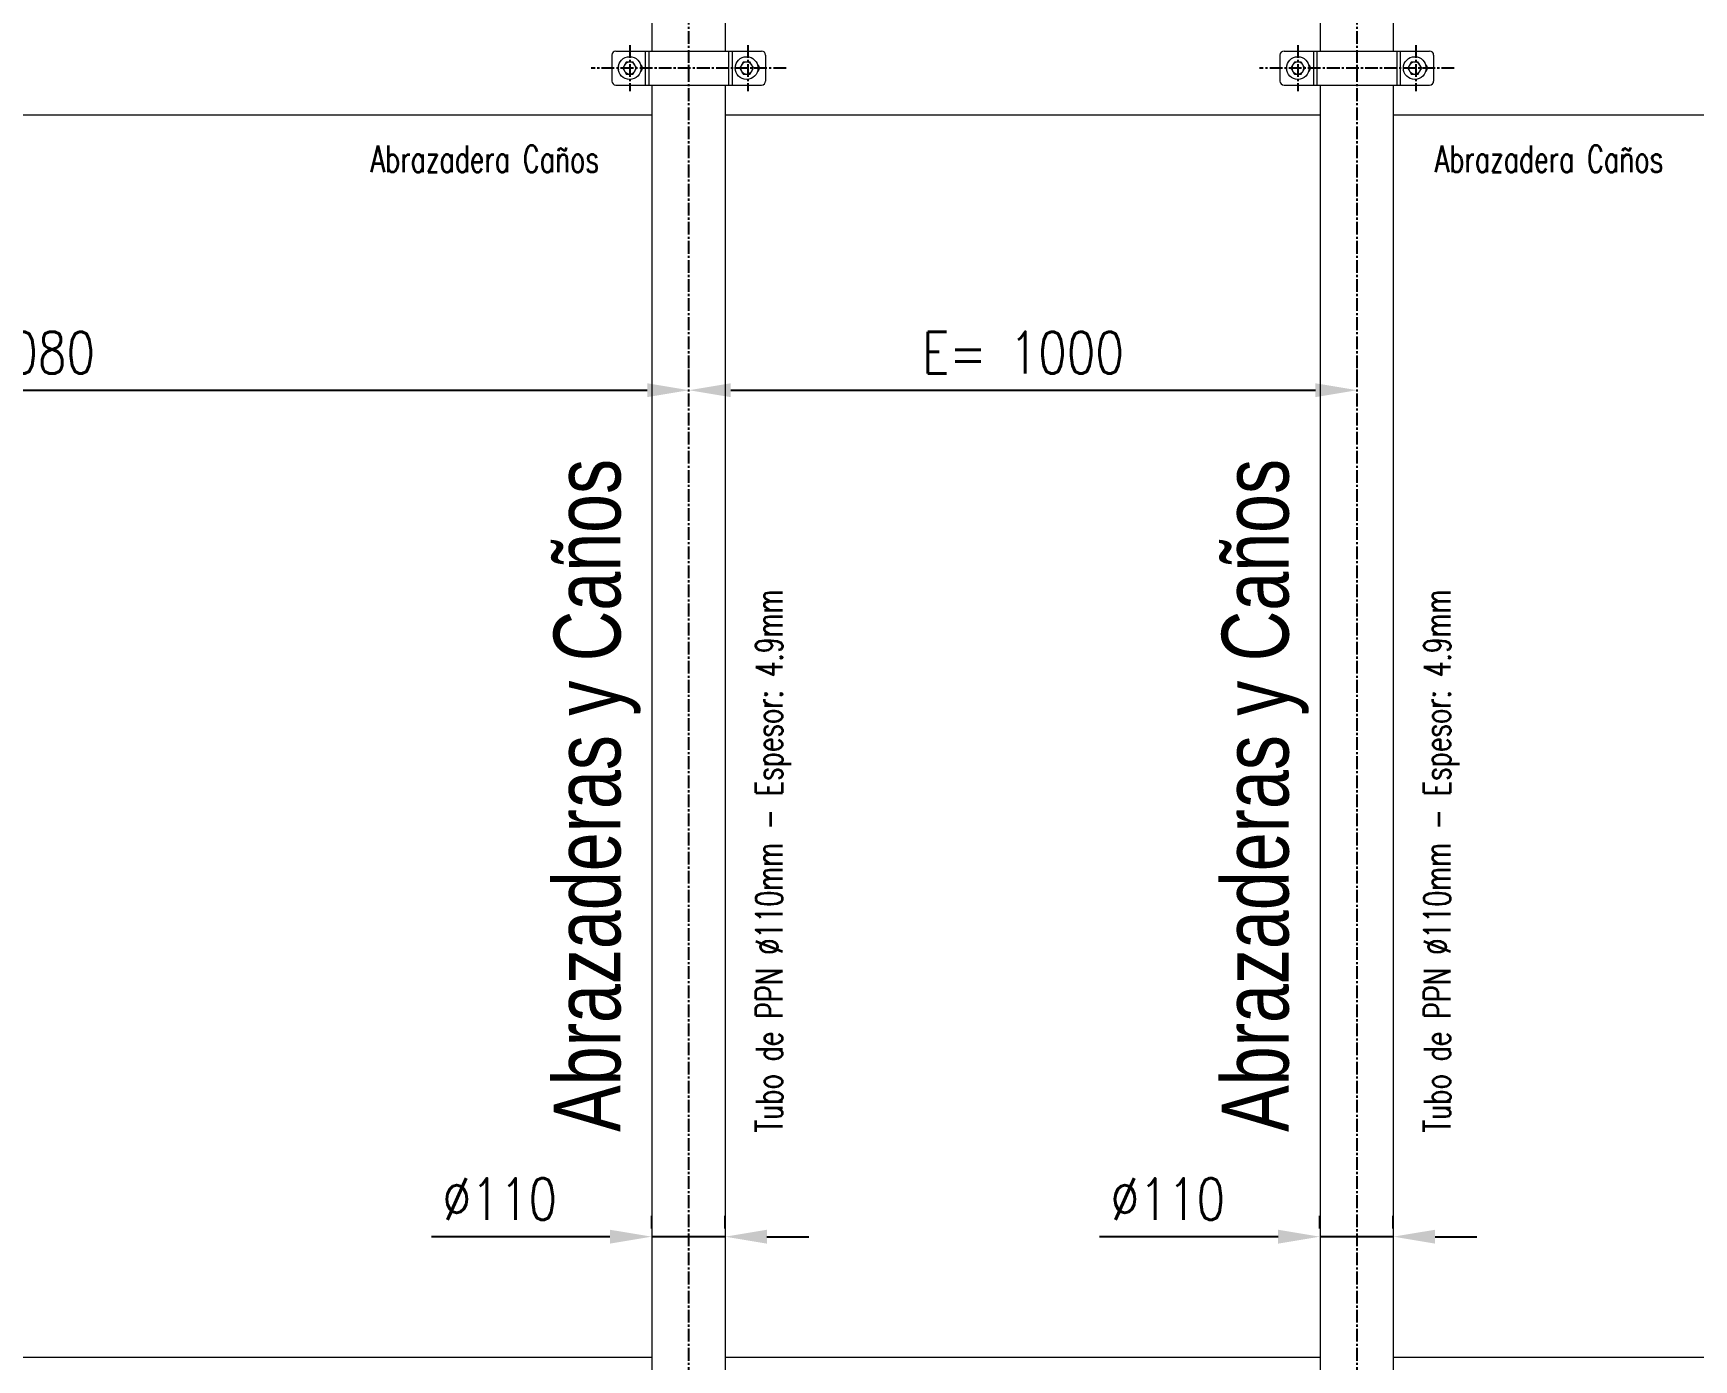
# Model space of a CAD drawing. Header units: millimetres. Extents: x 1587714 to 3094800, y -694377 to -413614.
# Drawn here: x 2029101 to 2031586, y -558164 to -556178 of the extents above; entities that cross this region are included whole.
import ezdxf
from ezdxf.enums import TextEntityAlignment as Align

# ---------------------------------------------------------------- set-up
doc = ezdxf.new("R2010")
doc.units = ezdxf.units.MM
doc.linetypes.add('CENTER2', pattern=[28.575, 19.05, -3.175, 3.175, -3.175])
for name, color, linetype in [('0_EJES', 1, 'CENTER2'), ('M0_EQUIPOS', 7, 'Continuous'), ('M2_PLBULONES', 2, 'Continuous'), ('M_DIM', 1, 'Continuous')]:
    doc.layers.add(name, color=color, linetype=linetype)
doc.styles.add('ARIAL', font='arial.ttf', dxfattribs={"width": 0.8})
doc.styles.add('STYLE-MSF', font='simplex.shx', dxfattribs={"width": 0.8})
doc.dimstyles.new('DIM1-25', dxfattribs={"dimscale": 25, "dimtxt": 2.5, "dimasz": 2.5, "dimexe": 1.25, "dimexo": 0.5, "dimgap": 1, "dimtad": 1, "dimdec": 1, "dimtxsty": 'STYLE-MSF', "dimcen": 2.5, "dimclrd": 8, "dimclre": 8, "dimclrt": 3, "dimaunit": 1, "dimadec": 1, "dimazin": 2, "dimtfac": 1, "dimtdec": 1, "dimtmove": 0, "dimatfit": 3, "dimfxl": 1, "dimlwd": -1, "dimlwe": -1, "dimarcsym": 0})

# ---------------------------------------------------------------- blocks, each defined once
blk = doc.blocks.new('*D61')
at = {"layer": 'Defpoints', "color": 0}
for p in [(2028002.1, -556712.1), (2030082.1, -556712.1), (2030082.1, -556712.1)]:
    blk.add_point(p, dxfattribs=at)
at = {"layer": 'M_DIM', "color": 8}
for p, q in [((2028002.1, -556699.6), (2028002.1, -556680.9)), ((2030082.1, -556699.6), (2030082.1, -556680.9)), ((2028064.6, -556712.1), (2030019.6, -556712.1))]:
    blk.add_line(p, q, dxfattribs=at)
for points in [[(2028064.6, -556701.7), (2028064.6, -556722.5), (2028002.1, -556712.1)], [(2030019.6, -556701.7), (2030019.6, -556722.5), (2030082.1, -556712.1)]]:
    blk.add_solid(points, dxfattribs=at)
at = {"layer": 'M_DIM', "color": 3, "insert": (2029042.1, -556655.9), "char_height": 62.5, "attachment_point": 5, "style": 'STYLE-MSF'}
blk.add_mtext('E= 2080', dxfattribs=at)
blk = doc.blocks.new('*D62')
at = {"layer": 'Defpoints', "color": 0}
for p in [(2030082.1, -556712.1), (2031082.1, -556712.1), (2031082.1, -556712.1)]:
    blk.add_point(p, dxfattribs=at)
at = {"layer": 'M_DIM', "color": 8}
for p, q in [((2030082.1, -556699.6), (2030082.1, -556680.9)), ((2031082.1, -556699.6), (2031082.1, -556680.9)), ((2030144.6, -556712.1), (2031019.6, -556712.1))]:
    blk.add_line(p, q, dxfattribs=at)
for points in [[(2030144.6, -556701.7), (2030144.6, -556722.5), (2030082.1, -556712.1)], [(2031019.6, -556701.7), (2031019.6, -556722.5), (2031082.1, -556712.1)]]:
    blk.add_solid(points, dxfattribs=at)
at = {"layer": 'M_DIM', "color": 3, "insert": (2030582.1, -556655.9), "char_height": 62.5, "attachment_point": 5, "style": 'STYLE-MSF'}
blk.add_mtext('E= 1000', dxfattribs=at)
blk = doc.blocks.new('*D78')
at = {"layer": 'Defpoints', "color": 0}
for p in [(2030026.3, -557979.4), (2030026.3, -557979.4), (2030136.3, -557979.4)]:
    blk.add_point(p, dxfattribs=at)
at = {"layer": 'M_DIM', "color": 8}
for p, q in [((2030026.3, -557966.9), (2030026.3, -557948.1)), ((2030136.3, -557966.9), (2030136.3, -557948.1)), ((2029963.8, -557979.4), (2029696.5, -557979.4)), ((2030136.3, -557979.4), (2030026.3, -557979.4)), ((2030198.8, -557979.4), (2030261.3, -557979.4))]:
    blk.add_line(p, q, dxfattribs=at)
for points in [[(2029963.8, -557969), (2029963.8, -557989.8), (2030026.3, -557979.4)], [(2030198.8, -557969), (2030198.8, -557989.8), (2030136.3, -557979.4)]]:
    blk.add_solid(points, dxfattribs=at)
at = {"layer": 'M_DIM', "color": 3, "insert": (2029798.9, -557923.1), "char_height": 62.5, "attachment_point": 5, "style": 'STYLE-MSF'}
blk.add_mtext('%%c110', dxfattribs=at)
blk = doc.blocks.new('*D80')
at = {"layer": 'Defpoints', "color": 0}
for p in [(2031026.3, -557979.4), (2031026.3, -557979.4), (2031136.3, -557979.4)]:
    blk.add_point(p, dxfattribs=at)
at = {"layer": 'M_DIM', "color": 8}
for p, q in [((2031026.3, -557966.9), (2031026.3, -557948.1)), ((2031136.3, -557966.9), (2031136.3, -557948.1)), ((2030963.8, -557979.4), (2030696.5, -557979.4)), ((2031136.3, -557979.4), (2031026.3, -557979.4)), ((2031198.8, -557979.4), (2031261.3, -557979.4))]:
    blk.add_line(p, q, dxfattribs=at)
for points in [[(2030963.8, -557969), (2030963.8, -557989.8), (2031026.3, -557979.4)], [(2031198.8, -557969), (2031198.8, -557989.8), (2031136.3, -557979.4)]]:
    blk.add_solid(points, dxfattribs=at)
at = {"layer": 'M_DIM', "color": 3, "insert": (2030798.9, -557923.1), "char_height": 62.5, "attachment_point": 5, "style": 'STYLE-MSF'}
blk.add_mtext('%%c110', dxfattribs=at)

msp = doc.modelspace()

# ---------------------------------------------------------------- linework, layer by layer
at = {"layer": '0_EJES'}
for p, q in [((2030082.082, -561136.8825), (2030082.082, -551102.9118)), ((2031082.082, -561136.8825), (2031082.082, -551102.9118)), ((2029993.3541, -556195.4299), (2029993.3541, -556264.2143)), ((2030170.0061, -556195.4299), (2030170.0061, -556264.2143)), ((2030993.3541, -556195.4299), (2030993.3541, -556264.2143)), ((2031170.0061, -556195.4299), (2031170.0061, -556264.2143)), ((2030227.4554, -556229.8221), (2029935.9049, -556229.8221)), ((2031227.4554, -556229.8221), (2030935.9049, -556229.8221))]:
    msp.add_line(p, q, dxfattribs=at)
at = {"layer": 'M0_EQUIPOS', "color": 7, "linetype": 'Continuous', "lineweight": 15}
for p, q in [((2030026.6801, -555879.8221), (2030026.6801, -556204.4221)), ((2030136.6802, -556204.4221), (2030136.6802, -555879.8221)), ((2031026.6801, -555879.8221), (2031026.6801, -556204.4221)), ((2031136.6802, -556204.4221), (2031136.6802, -555879.8221)), ((2030026.6801, -556255.2222), (2030026.6801, -558204.4223)), ((2030136.6802, -558204.4223), (2030136.6802, -556255.2222)), ((2031026.6801, -556255.2222), (2031026.6801, -558204.4223)), ((2031136.6802, -558204.4223), (2031136.6802, -556255.2222))]:
    msp.add_line(p, q, dxfattribs=at)
at = {"layer": 'M0_EQUIPOS', "linetype": 'Continuous', "lineweight": 15}
for p, q in [((2029972.6802, -556204.4221), (2030016.6803, -556204.4221)), ((2030016.6803, -556204.4221), (2030021.9203, -556204.4221)), ((2030016.6803, -556204.4221), (2030016.6803, -556255.2222)), ((2030021.9203, -556204.4221), (2030141.44, -556204.4221)), ((2030021.9203, -556204.4221), (2030021.9203, -556255.2222)), ((2030141.44, -556204.4221), (2030146.6799, -556204.4221)), ((2030141.44, -556204.4221), (2030141.44, -556255.2222)), ((2030146.6799, -556204.4221), (2030190.6801, -556204.4221)), ((2030146.6799, -556204.4221), (2030146.6799, -556255.2222)), ((2030972.6802, -556204.4221), (2031016.6803, -556204.4221)), ((2031016.6803, -556204.4221), (2031016.6803, -556255.2222)), ((2031016.6803, -556204.4221), (2031021.9203, -556204.4221)), ((2031021.9203, -556204.4221), (2031021.9203, -556255.2222)), ((2031021.9203, -556204.4221), (2031141.44, -556204.4221)), ((2031141.44, -556204.4221), (2031141.44, -556255.2222)), ((2031141.44, -556204.4221), (2031146.6799, -556204.4221)), ((2031146.6799, -556204.4221), (2031146.6799, -556255.2222)), ((2031146.6799, -556204.4221), (2031190.6801, -556204.4221)), ((2029966.6801, -556210.4221), (2029966.6801, -556249.2221)), ((2030196.6801, -556210.4221), (2030196.6801, -556249.2221)), ((2030966.6801, -556210.4221), (2030966.6801, -556249.2221)), ((2031196.6801, -556210.4221), (2031196.6801, -556249.2221)), ((2029972.6802, -556255.2222), (2030016.6803, -556255.2222)), ((2030016.6803, -556255.2222), (2030021.9203, -556255.2222)), ((2030021.9203, -556255.2222), (2030141.44, -556255.2222)), ((2030141.44, -556255.2222), (2030146.6799, -556255.2222)), ((2030146.6799, -556255.2222), (2030190.6801, -556255.2222)), ((2030972.6802, -556255.2222), (2031016.6803, -556255.2222)), ((2031016.6803, -556255.2222), (2031021.9203, -556255.2222)), ((2031021.9203, -556255.2222), (2031141.44, -556255.2222)), ((2031141.44, -556255.2222), (2031146.6799, -556255.2222)), ((2031146.6799, -556255.2222), (2031190.6801, -556255.2222)), ((2028057.9079, -556299.8223), (2030026.6801, -556299.8223)), ((2030136.6802, -556299.8223), (2031027.9078, -556299.8223)), ((2031137.082, -556299.822), (2033162.9082, -556299.822)), ((2028057.9079, -558159.8224), (2030026.6801, -558159.8224)), ((2030136.6802, -558159.8224), (2031027.9078, -558159.8224)), ((2031137.082, -558159.8219), (2033162.9082, -558159.8219))]:
    msp.add_line(p, q, dxfattribs=at)
for centre, radius, start, end in [((2029972.6801, -556210.4221), 6, 90, 180), ((2030190.6801, -556210.4221), 6, 0, 90), ((2030972.6801, -556210.4221), 6, 90, 180), ((2031190.6801, -556210.4221), 6, 0, 90), ((2030005.1801, -556229.8221), 7, 307.2199974, 52.7800032), ((2030180.1801, -556229.8221), 7, 307.2200283, 52.7799726), ((2031005.1801, -556229.8221), 7, 307.2199974, 52.7800032), ((2031180.1801, -556229.8221), 7, 307.2200283, 52.7799726), ((2029972.6801, -556249.2221), 6, 180, 270), ((2030190.6801, -556249.2221), 6, 270, 0), ((2030972.6801, -556249.2221), 6, 180, 270), ((2031190.6801, -556249.2221), 6, 270, 0)]:
    msp.add_arc(centre, radius, start, end, dxfattribs=at)
at = {"layer": 'M2_PLBULONES', "linetype": 'Continuous', "lineweight": 15}
for centre in [(2029993.3541, -556229.8221), (2030168.3541, -556229.8221), (2030993.3541, -556229.8221), (2031168.3541, -556229.8221)]:
    msp.add_circle(centre, 17, dxfattribs=at)
for centre, radius, start, end in [((2029983.1801, -556229.8221), 7, 163.3860543, 196.6139457), ((2029993.3541, -556229.8221), 9, 150, 210), ((2029993.3541, -556229.8221), 9, 90, 150), ((2029993.3541, -556229.8221), 9, 30, 90), ((2029993.3541, -556229.8221), 9, 330, 30), ((2030168.3541, -556229.8221), 9, 150, 210), ((2030168.3541, -556229.8221), 9, 90, 150), ((2030168.3541, -556229.8221), 9, 30, 90), ((2030168.3541, -556229.8221), 9, 330, 30), ((2030983.1801, -556229.8221), 7, 163.3860543, 196.6139457), ((2030993.3541, -556229.8221), 9, 150, 210), ((2030993.3541, -556229.8221), 9, 90, 150), ((2030993.3541, -556229.8221), 9, 30, 90), ((2030993.3541, -556229.8221), 9, 330, 30), ((2031168.3541, -556229.8221), 9, 150, 210), ((2031168.3541, -556229.8221), 9, 90, 150), ((2031168.3541, -556229.8221), 9, 30, 90), ((2031168.3541, -556229.8221), 9, 330, 30), ((2029993.3541, -556229.8221), 9, 210, 270), ((2029993.3541, -556229.8221), 9, 270, 330), ((2030168.3541, -556229.8221), 9, 210, 270), ((2030168.3541, -556229.8221), 9, 270, 330), ((2030993.3541, -556229.8221), 9, 210, 270), ((2030993.3541, -556229.8221), 9, 270, 330), ((2031168.3541, -556229.8221), 9, 210, 270), ((2031168.3541, -556229.8221), 9, 270, 330)]:
    msp.add_arc(centre, radius, start, end, dxfattribs=at)
for points, knots in [([(2029985.56, -556225.3221), (2029984.8533, -556226.5465), (2029983.974, -556228.07), (2029983.1279, -556229.5345), (2029982.9617, -556229.822)], [0, 0, 0, 0, 0.803639373, 1, 1, 1, 1]), ([(2029982.9617, -556229.822), (2029983.3838, -556230.5529), (2029984.2355, -556232.028), (2029985.1159, -556233.5529), (2029985.56, -556234.3222)], [0, 0, 0, 0, 0.495497852, 1, 1, 1, 1]), ([(2029988.1578, -556220.8222), (2029987.4895, -556221.9795), (2029986.6323, -556223.464), (2029985.7536, -556224.9866), (2029985.56, -556225.3221)], [0, 0, 0, 0, 0.779642604, 1, 1, 1, 1]), ([(2029993.3539, -556220.8222), (2029993.2309, -556220.8222), (2029992.2982, -556220.8222), (2029990.5396, -556220.8222), (2029988.9565, -556220.8222), (2029988.1578, -556220.8222)], [0, 0, 0, 0, 0.0700079232, 0.5307899473, 1, 1, 1, 1]), ([(2029998.5505, -556220.8222), (2029997.7066, -556220.8222), (2029996.0032, -556220.8222), (2029994.2424, -556220.8222), (2029993.3539, -556220.8222)], [0, 0, 0, 0, 0.495435941, 1, 1, 1, 1]), ([(2030001.1483, -556225.3221), (2030001.0868, -556225.2155), (2030000.6208, -556224.4075), (2029999.7409, -556222.8849), (2029998.9497, -556221.5139), (2029998.5505, -556220.8222)], [0, 0, 0, 0, 0.070064419, 0.530800912, 1, 1, 1, 1]), ([(2030003.7466, -556229.822), (2030003.3245, -556229.0912), (2030002.4727, -556227.6163), (2030001.5924, -556226.0914), (2030001.1483, -556225.3221)], [0, 0, 0, 0, 0.495478591, 1, 1, 1, 1]), ([(2030001.1483, -556234.3222), (2030001.3421, -556233.9867), (2030002.2215, -556232.4643), (2030003.0784, -556230.9796), (2030003.7466, -556229.822)], [0, 0, 0, 0, 0.220384168, 1, 1, 1, 1]), ([(2030160.5597, -556225.3221), (2030159.8528, -556226.5464), (2030158.9733, -556228.0697), (2030158.1279, -556229.5344), (2030157.9619, -556229.822)], [0, 0, 0, 0, 0.803674538, 1, 1, 1, 1]), ([(2030157.9619, -556229.822), (2030158.3838, -556230.5529), (2030159.2352, -556232.0281), (2030160.1155, -556233.5529), (2030160.5597, -556234.3222)], [0, 0, 0, 0, 0.495475611, 1, 1, 1, 1]), ([(2030163.158, -556220.8222), (2030162.4899, -556221.9796), (2030161.6328, -556223.4643), (2030160.7535, -556224.9866), (2030160.5597, -556225.3221)], [0, 0, 0, 0, 0.779607343, 1, 1, 1, 1]), ([(2030168.3541, -556220.8222), (2030168.2309, -556220.8222), (2030167.2982, -556220.8222), (2030165.5396, -556220.8222), (2030163.9567, -556220.8222), (2030163.158, -556220.8222)], [0, 0, 0, 0, 0.07009833, 0.53079015, 1, 1, 1, 1]), ([(2030173.5502, -556220.8222), (2030172.7063, -556220.8222), (2030171.0031, -556220.8222), (2030169.2424, -556220.8222), (2030168.3541, -556220.8222)], [0, 0, 0, 0, 0.495480604, 1, 1, 1, 1]), ([(2030176.1485, -556225.3221), (2030176.0868, -556225.2155), (2030175.6199, -556224.4081), (2030174.7415, -556222.8845), (2030173.9497, -556221.5138), (2030173.5502, -556220.8222)], [0, 0, 0, 0, 0.0701065437, 0.5307776383, 1, 1, 1, 1]), ([(2030178.7463, -556229.822), (2030178.3244, -556229.0912), (2030177.4729, -556227.6162), (2030176.5926, -556226.0914), (2030176.1485, -556225.3221)], [0, 0, 0, 0, 0.495456346, 1, 1, 1, 1]), ([(2030176.1485, -556234.3222), (2030176.3421, -556233.9867), (2030177.2208, -556232.464), (2030178.078, -556230.9795), (2030178.7463, -556229.822)], [0, 0, 0, 0, 0.220348909, 1, 1, 1, 1]), ([(2030985.56, -556225.3221), (2030984.8533, -556226.5465), (2030983.974, -556228.07), (2030983.1279, -556229.5345), (2030982.9617, -556229.822)], [0, 0, 0, 0, 0.803639373, 1, 1, 1, 1]), ([(2030982.9617, -556229.822), (2030983.3838, -556230.5529), (2030984.2355, -556232.028), (2030985.1159, -556233.5529), (2030985.56, -556234.3222)], [0, 0, 0, 0, 0.495497852, 1, 1, 1, 1]), ([(2030988.1578, -556220.8222), (2030987.4895, -556221.9795), (2030986.6323, -556223.464), (2030985.7536, -556224.9866), (2030985.56, -556225.3221)], [0, 0, 0, 0, 0.779642604, 1, 1, 1, 1]), ([(2030993.3539, -556220.8222), (2030993.2309, -556220.8222), (2030992.2982, -556220.8222), (2030990.5396, -556220.8222), (2030988.9565, -556220.8222), (2030988.1578, -556220.8222)], [0, 0, 0, 0, 0.0700079232, 0.5307899473, 1, 1, 1, 1]), ([(2030998.5505, -556220.8222), (2030997.7066, -556220.8222), (2030996.0032, -556220.8222), (2030994.2424, -556220.8222), (2030993.3539, -556220.8222)], [0, 0, 0, 0, 0.495435941, 1, 1, 1, 1]), ([(2031001.1483, -556225.3221), (2031001.0868, -556225.2155), (2031000.6208, -556224.4075), (2030999.7409, -556222.8849), (2030998.9497, -556221.5139), (2030998.5505, -556220.8222)], [0, 0, 0, 0, 0.070064419, 0.530800912, 1, 1, 1, 1]), ([(2031003.7466, -556229.822), (2031003.3245, -556229.0912), (2031002.4727, -556227.6163), (2031001.5924, -556226.0914), (2031001.1483, -556225.3221)], [0, 0, 0, 0, 0.495478591, 1, 1, 1, 1]), ([(2031001.1483, -556234.3222), (2031001.3421, -556233.9867), (2031002.2215, -556232.4643), (2031003.0784, -556230.9796), (2031003.7466, -556229.822)], [0, 0, 0, 0, 0.220384168, 1, 1, 1, 1]), ([(2031160.5597, -556225.3221), (2031159.8528, -556226.5464), (2031158.9733, -556228.0697), (2031158.1279, -556229.5344), (2031157.9619, -556229.822)], [0, 0, 0, 0, 0.803674538, 1, 1, 1, 1]), ([(2031157.9619, -556229.822), (2031158.3838, -556230.5529), (2031159.2352, -556232.0281), (2031160.1155, -556233.5529), (2031160.5597, -556234.3222)], [0, 0, 0, 0, 0.495475611, 1, 1, 1, 1]), ([(2031163.158, -556220.8222), (2031162.4899, -556221.9796), (2031161.6328, -556223.4643), (2031160.7535, -556224.9866), (2031160.5597, -556225.3221)], [0, 0, 0, 0, 0.779607343, 1, 1, 1, 1]), ([(2031168.3541, -556220.8222), (2031168.2309, -556220.8222), (2031167.2982, -556220.8222), (2031165.5396, -556220.8222), (2031163.9567, -556220.8222), (2031163.158, -556220.8222)], [0, 0, 0, 0, 0.07009833, 0.53079015, 1, 1, 1, 1]), ([(2031173.5502, -556220.8222), (2031172.7063, -556220.8222), (2031171.0031, -556220.8222), (2031169.2424, -556220.8222), (2031168.3541, -556220.8222)], [0, 0, 0, 0, 0.495480604, 1, 1, 1, 1]), ([(2031176.1485, -556225.3221), (2031176.0868, -556225.2155), (2031175.6199, -556224.4081), (2031174.7415, -556222.8845), (2031173.9497, -556221.5138), (2031173.5502, -556220.8222)], [0, 0, 0, 0, 0.0701065437, 0.5307776383, 1, 1, 1, 1]), ([(2031178.7463, -556229.822), (2031178.3244, -556229.0912), (2031177.4729, -556227.6162), (2031176.5926, -556226.0914), (2031176.1485, -556225.3221)], [0, 0, 0, 0, 0.495456346, 1, 1, 1, 1]), ([(2031176.1485, -556234.3222), (2031176.3421, -556233.9867), (2031177.2208, -556232.464), (2031178.078, -556230.9795), (2031178.7463, -556229.822)], [0, 0, 0, 0, 0.220348909, 1, 1, 1, 1]), ([(2029985.56, -556234.3222), (2029985.6215, -556234.4288), (2029986.0875, -556235.2368), (2029986.9674, -556236.7593), (2029987.7586, -556238.1303), (2029988.1578, -556238.8221)], [0, 0, 0, 0, 0.070064419, 0.530800912, 1, 1, 1, 1]), ([(2029988.1578, -556238.8221), (2029989.0017, -556238.8221), (2029990.7049, -556238.8221), (2029992.4656, -556238.8221), (2029993.3539, -556238.8221)], [0, 0, 0, 0, 0.495480604, 1, 1, 1, 1]), ([(2029993.3539, -556238.8221), (2029993.4771, -556238.8221), (2029994.4098, -556238.8221), (2029996.1685, -556238.8221), (2029997.7516, -556238.8221), (2029998.5505, -556238.8221)], [0, 0, 0, 0, 0.070092155, 0.530743396, 1, 1, 1, 1]), ([(2029998.5505, -556238.8221), (2029998.7165, -556238.5345), (2029999.5619, -556237.0697), (2030000.4414, -556235.5464), (2030001.1483, -556234.3222)], [0, 0, 0, 0, 0.196325462, 1, 1, 1, 1]), ([(2030160.5597, -556234.3222), (2030160.6214, -556234.4288), (2030161.0883, -556235.2362), (2030161.9667, -556236.7598), (2030162.7585, -556238.1305), (2030163.158, -556238.8221)], [0, 0, 0, 0, 0.0701065437, 0.5307776383, 1, 1, 1, 1]), ([(2030163.158, -556238.8221), (2030164.0019, -556238.8221), (2030165.7051, -556238.8221), (2030167.4658, -556238.8221), (2030168.3541, -556238.8221)], [0, 0, 0, 0, 0.495480604, 1, 1, 1, 1]), ([(2030168.3541, -556238.8221), (2030168.4773, -556238.8221), (2030169.41, -556238.8221), (2030171.1686, -556238.8221), (2030172.7515, -556238.8221), (2030173.5502, -556238.8221)], [0, 0, 0, 0, 0.07009833, 0.53079015, 1, 1, 1, 1]), ([(2030173.5502, -556238.8221), (2030173.7163, -556238.5345), (2030174.5625, -556237.07), (2030175.4418, -556235.5465), (2030176.1485, -556234.3222)], [0, 0, 0, 0, 0.196360627, 1, 1, 1, 1]), ([(2030985.56, -556234.3222), (2030985.6215, -556234.4288), (2030986.0875, -556235.2368), (2030986.9674, -556236.7593), (2030987.7586, -556238.1303), (2030988.1578, -556238.8221)], [0, 0, 0, 0, 0.070064419, 0.530800912, 1, 1, 1, 1]), ([(2030988.1578, -556238.8221), (2030989.0017, -556238.8221), (2030990.7049, -556238.8221), (2030992.4656, -556238.8221), (2030993.3539, -556238.8221)], [0, 0, 0, 0, 0.495480604, 1, 1, 1, 1]), ([(2030993.3539, -556238.8221), (2030993.4771, -556238.8221), (2030994.4098, -556238.8221), (2030996.1685, -556238.8221), (2030997.7516, -556238.8221), (2030998.5505, -556238.8221)], [0, 0, 0, 0, 0.070092155, 0.530743396, 1, 1, 1, 1]), ([(2030998.5505, -556238.8221), (2030998.7165, -556238.5345), (2030999.5619, -556237.0697), (2031000.4414, -556235.5464), (2031001.1483, -556234.3222)], [0, 0, 0, 0, 0.196325462, 1, 1, 1, 1]), ([(2031160.5597, -556234.3222), (2031160.6214, -556234.4288), (2031161.0883, -556235.2362), (2031161.9667, -556236.7598), (2031162.7585, -556238.1305), (2031163.158, -556238.8221)], [0, 0, 0, 0, 0.0701065437, 0.5307776383, 1, 1, 1, 1]), ([(2031163.158, -556238.8221), (2031164.0019, -556238.8221), (2031165.7051, -556238.8221), (2031167.4658, -556238.8221), (2031168.3541, -556238.8221)], [0, 0, 0, 0, 0.495480604, 1, 1, 1, 1]), ([(2031168.3541, -556238.8221), (2031168.4773, -556238.8221), (2031169.41, -556238.8221), (2031171.1686, -556238.8221), (2031172.7515, -556238.8221), (2031173.5502, -556238.8221)], [0, 0, 0, 0, 0.07009833, 0.53079015, 1, 1, 1, 1]), ([(2031173.5502, -556238.8221), (2031173.7163, -556238.5345), (2031174.5625, -556237.07), (2031175.4418, -556235.5465), (2031176.1485, -556234.3222)], [0, 0, 0, 0, 0.196360627, 1, 1, 1, 1])]:
    msp.add_open_spline(points, degree=3, knots=knots, dxfattribs=at)

# ---------------------------------------------------------------- texts
at = {"layer": 'M_DIM', "color": 7, "style": 'STYLE-MSF', "width": 0.7}
for p in [(2029605.4058, -556385.8363), (2031198.2457, -556385.8363)]:
    msp.add_text('Abrazadera Caños', height=40, dxfattribs=at).set_placement(p)
at = {"layer": 'M_DIM', "color": 11, "style": 'ARIAL', "width": 0.75}
for p in [(2029941.9816, -557318.8055), (2030941.9816, -557318.8055)]:
    msp.add_text('Abrazaderas y Caños', height=100, rotation=90, dxfattribs=at).set_placement(p, align=Align.MIDDLE)
at = {"layer": 'M_DIM', "color": 7, "style": 'STYLE-MSF', "width": 0.7}
for p in [(2030221.9642, -557823.6563), (2031221.9642, -557823.6563)]:
    msp.add_text('Tubo de PPN %%C110mm - Espesor: 4.9mm', height=40, rotation=90, dxfattribs=at).set_placement(p)

# ---------------------------------------------------------------- dimensions: what is measured, and where the dimension line sits
at = {"layer": 'M_DIM'}
for base, p1, p2, picture, middle in [((2030082.082, -556712.1153), (2028002.082, -556712.1153), (2030082.082, -556712.1153), '*D61', (2029042.082, -556712.1153)), ((2031082.082, -556712.1153), (2030082.082, -556712.1153), (2031082.082, -556712.1153), '*D62', (2030582.082, -556712.1153))]:
    dim = msp.add_linear_dim(base=base, p1=p1, p2=p2, text='E= <>', dimstyle='DIM1-25', dxfattribs=at)
    dim.commit()
    dim.dimension.update_dxf_attribs({"geometry": picture, "text_midpoint": middle, "dimtype": 160})
for base, p1, p2, picture, middle in [((2030026.2782, -557979.3824), (2030136.2784, -557979.3824), (2030026.2782, -557979.3824), '*D78', (2029798.8973, -557923.1324)), ((2031026.2782, -557979.3824), (2031136.2784, -557979.3824), (2031026.2782, -557979.3824), '*D80', (2030798.8973, -557923.1324))]:
    dim = msp.add_linear_dim(base=base, p1=p1, p2=p2, text='%%c<>', dimstyle='DIM1-25', dxfattribs=at)
    dim.commit()
    dim.dimension.update_dxf_attribs({"geometry": picture, "text_midpoint": middle})

doc.saveas('drawing.dxf')
